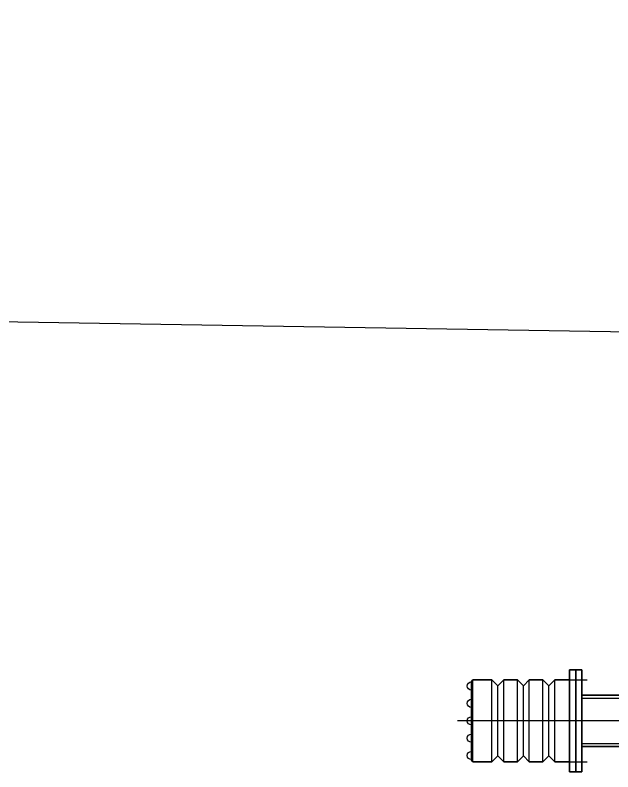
# Model space of a CAD drawing. Extents: x 1767995 to 4174245, y 542814 to 862564.
# Drawn here: x 3075796 to 3076965, y 818893 to 820374 of the extents above; entities that cross this region are included whole.
import ezdxf

# ---------------------------------------------------------------- set-up
doc = ezdxf.new("R2010")
doc.units = 0
doc.header["$LTSCALE"] = 3500
doc.linetypes.add('CENTER', pattern=[2, 1.25, -0.25, 0.25, -0.25])
doc.linetypes.add('DASHED', pattern=[0.75, 0.5, -0.25])
for name, color, linetype, lineweight in [('1轮廓实线层', 7, 'Continuous', 30), ('6标注线', 7, 'Continuous', 13), ('粗实线', 3, 'Continuous', 35)]:
    doc.layers.add(name, color=color, linetype=linetype, lineweight=lineweight)
for name, color, linetype in [('3中心线层', 1, 'CENTER'), ('4虚线层', 6, 'DASHED'), ('9', 7, 'Continuous'), ('纵_地面线', 30, 'Continuous')]:
    doc.layers.add(name, color=color, linetype=linetype)

# ---------------------------------------------------------------- blocks, each defined once
blk = doc.blocks.new('R3R34R')
at = {"layer": '1轮廓实线层'}
blk.add_line((3513.8, 6125.8), (3513.8, 6225.8), dxfattribs=at)
at = {"layer": '3中心线层'}
for p, q in [((3697.9, 6255.8), (3653.6, 6255.8)), ((3477.4, 6175.8), (3906.8, 6175.8)), ((3697.9, 6095.8), (3653.6, 6095.8))]:
    blk.add_line(p, q, dxfattribs=at)
at = {"layer": '4虚线层'}
for p, q in [((3663.8, 6220), (3513.8, 6220)), ((3663.8, 6131.6), (3513.8, 6131.5))]:
    blk.add_line(p, q, dxfattribs=at)
at = {"layer": '9'}
for p, q in [((3728.2, 6244.1), (3716.5, 6255.8)), ((3716.5, 6095.8), (3716.5, 6255.8)), ((3728.2, 6244.1), (3739.9, 6255.8)), ((3739.9, 6095.8), (3739.9, 6255.8)), ((3778.2, 6244.1), (3766.5, 6255.8)), ((3766.5, 6095.8), (3766.5, 6255.8)), ((3778.2, 6244.1), (3789.9, 6255.8)), ((3789.9, 6095.8), (3789.9, 6255.8)), ((3828.2, 6244.1), (3816.5, 6255.8)), ((3816.5, 6095.8), (3816.5, 6255.8)), ((3828.2, 6244.1), (3839.9, 6255.8)), ((3839.9, 6095.8), (3839.9, 6255.8)), ((3876.8, 6095.8), (3876.8, 6255.8)), ((3728.2, 6107.5), (3728.2, 6244.1)), ((3778.2, 6107.5), (3778.2, 6244.1)), ((3828.2, 6107.5), (3828.2, 6244.1)), ((3728.2, 6107.5), (3716.5, 6095.8)), ((3728.2, 6107.5), (3739.9, 6095.8)), ((3778.2, 6107.5), (3766.5, 6095.8)), ((3778.2, 6107.5), (3789.9, 6095.8)), ((3828.2, 6107.5), (3816.5, 6095.8)), ((3828.2, 6107.5), (3839.9, 6095.8))]:
    blk.add_line(p, q, dxfattribs=at)
for centre in [(3879.8, 6243.8), (3879.8, 6209.8), (3879.8, 6175.8), (3879.8, 6141.8), (3879.8, 6107.8)]:
    blk.add_arc(centre, 8, 270, 90, dxfattribs=at)
at = {"layer": '粗实线'}
for p, q in [((3687.8, 6275.8), (3663.8, 6275.8)), ((3663.8, 6075.8), (3663.8, 6275.8)), ((3675.8, 6075.8), (3675.8, 6275.8)), ((3687.8, 6075.8), (3687.8, 6275.8)), ((3687.8, 6255.8), (3716.5, 6255.8)), ((3739.9, 6255.8), (3766.5, 6255.8)), ((3789.9, 6255.8), (3816.5, 6255.8)), ((3839.9, 6255.8), (3876.8, 6255.8)), ((3879.8, 6252.8), (3876.8, 6255.8)), ((3879.8, 6098.8), (3879.8, 6252.8)), ((3513.8, 6225.8), (3663.8, 6225.8)), ((3513.8, 6125.8), (3663.8, 6125.8)), ((3687.8, 6095.8), (3716.5, 6095.8)), ((3739.9, 6095.8), (3766.5, 6095.8)), ((3789.9, 6095.8), (3816.5, 6095.8)), ((3839.9, 6095.8), (3876.8, 6095.8)), ((3879.8, 6098.8), (3876.8, 6095.8)), ((3687.8, 6075.8), (3663.8, 6075.8))]:
    blk.add_line(p, q, dxfattribs=at)
blk = doc.blocks.new('A$C8d28a030')
at = {"layer": '1轮廓实线层', "xscale": -1}
blk.add_blockref('R3R34R', (2989.2, -6206.8), dxfattribs=at)

msp = doc.modelspace()

# ---------------------------------------------------------------- linework, layer by layer
at = {"layer": '纵_地面线', "color": 5, "flags": 128}
msp.add_lwpolyline([(3044672.8, 818940), (3051172.8, 820054.8), (3061172.8, 820373.8), (3071172.8, 819850.8), (3081172.8, 819684.8), (3091172.8, 819675.8), (3101172.8, 819661.8), (3111172.8, 819592.8), (3121172.8, 819389.8), (3131172.8, 819356.8), (3141172.8, 819526.8), (3151172.8, 819610.8), (3161172.8, 819693.8), (3171172.8, 819756.8), (3181172.8, 819752.8), (3184800.4, 819755.7)], dxfattribs=at)

# ---------------------------------------------------------------- block references
at = {"layer": '6标注线'}
msp.add_blockref('A$C8d28a030', (3077578.9, 819024.2), dxfattribs=at)

doc.saveas('drawing.dxf')
